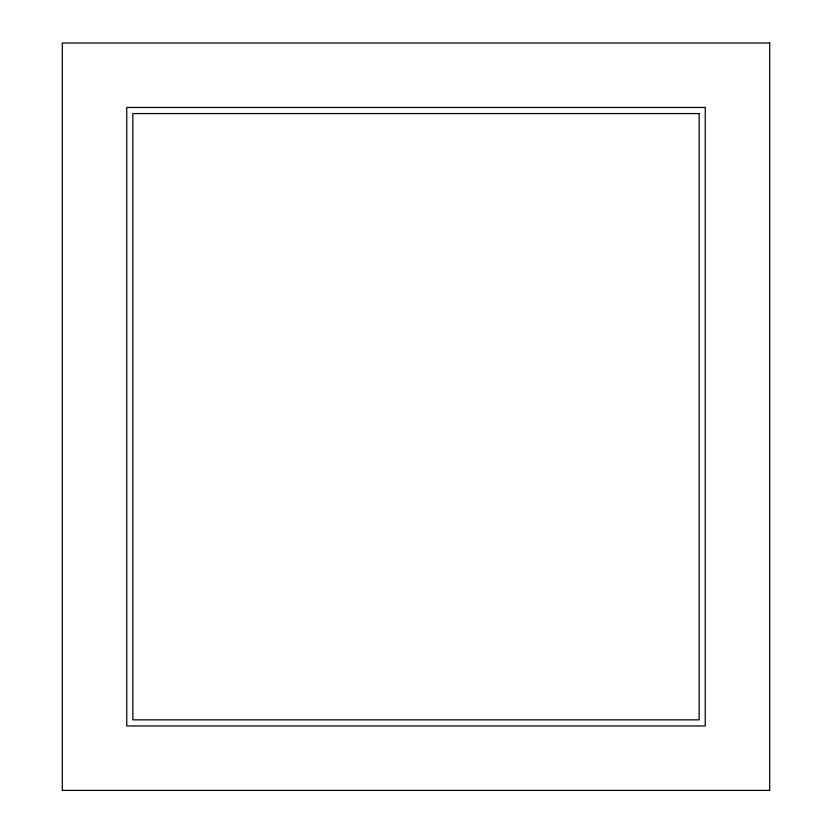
<?xml version="1.0" encoding="UTF-8"?>
<svg xmlns="http://www.w3.org/2000/svg" width="832" height="832" viewBox="0 0 832 832"><rect width="100%" height="100%" fill="white"/><g stroke="black" fill="none" stroke-linecap="round" stroke-linejoin="round"><path stroke-width="1.25" d="M769.694 43.014L62.306 43.014L62.306 790.4L769.694 790.4L769.694 43.014M705.255 107.453L126.745 107.453L126.745 725.962L705.255 725.962L705.255 107.453M699.14 113.568L132.86 113.568L132.86 719.846L699.14 719.846L699.14 113.568"/></g></svg>
